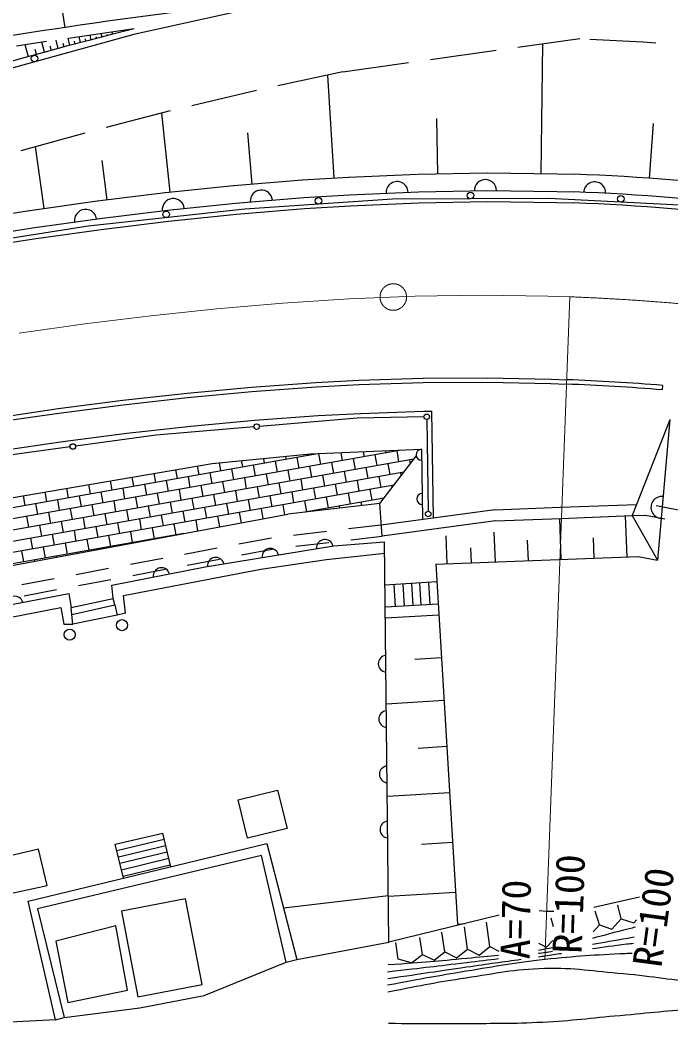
# Model space of a CAD drawing. Units: millimetres, scale not verified. Extents: x 40000 to 679996, y 20000 to 379998.
# Drawn here: x 248324 to 277754, y 294214 to 339914 of the extents above; entities that cross this region are included whole.
import ezdxf
from ezdxf.enums import TextEntityAlignment as Align

# ---------------------------------------------------------------- set-up
doc = ezdxf.new("R2010")
doc.units = ezdxf.units.MM
doc.header["$LTSCALE"] = 999.995
doc.linetypes.add('CHAIN', pattern=[18.5, 12, -1.5, 3.5, -1.5])
for name, color, linetype, lineweight in [('M-BGD', 7, 'Continuous', 25), ('M-BMK', 2, 'CHAIN', 13), ('M-STR-HTXT', 7, 'Continuous', 13)]:
    doc.layers.add(name, color=color, linetype=linetype, lineweight=lineweight)
doc.styles.add('ＭＳ ゴシック', font='')
doc.styles.get('ＭＳ ゴシック').set_extended_font_data('MS Gothic')

msp = doc.modelspace()

# ---------------------------------------------------------------- linework, layer by layer
at = {"layer": 'M-BGD'}
for p, q in [((250354.4, 339570.7), (249914, 342540.7)), ((250574.1, 338769.5), (250488.1, 339099.5)), ((253477.1, 339526.1), (250508.9, 339090.4)), ((251057.9, 338895.6), (250986.3, 339170.6)), ((251541.8, 339021.7), (251484.4, 339241.7)), ((251783.7, 339084.7), (251762.2, 339167.2)), ((252025.6, 339147.8), (251982.6, 339312.8)), ((252267.5, 339210.8), (252253.2, 339265.8)), ((252509.4, 339273.9), (252480.8, 339383.9)), ((252751.4, 339336.9), (252744.2, 339364.4)), ((252993.3, 339400), (252978.9, 339455)), ((249519.5, 338945.2), (248154.5, 338744.9)), ((248703.1, 338264.3), (248552.9, 338803.8)), ((249428.3, 338466.2), (249302.1, 338919.4)), ((249736.6, 338551.2), (249686.1, 338744.6)), ((250046, 338631.9), (249945.2, 339018.7)), ((250310.1, 338700.7), (250267, 338865.7)), ((250816, 338832.5), (250780.2, 338970.1)), ((251299.9, 338958.6), (251271.2, 339068.7)), ((270838.1, 338697.6), (273633.1, 339093.2)), ((271896.4, 332982.3), (271960.8, 338856.5)), ((276492.4, 338927.6), (274087, 339049.2)), ((277082.2, 338882.6), (276492.4, 338927.6)), ((249065.7, 338365.2), (249002.6, 338591.8)), ((266877.5, 338137.2), (269847.9, 338557.5)), ((262917, 337576.7), (265887.4, 337997.1)), ((262916.9, 337576.7), (259984.4, 336944.2)), ((262529.9, 332781.6), (262237.7, 337430.9)), ((259007.3, 336731.7), (256087.4, 336042.9)), ((255115, 335809.9), (252208.9, 335065.2)), ((255104.9, 332140.1), (254737.3, 335709.5)), ((267211.3, 332971.2), (267169.6, 335470.9)), ((276797.6, 332756.4), (276977.4, 335249.9)), ((251241.5, 334811.9), (248350.3, 334011.4)), ((258813.6, 332504.7), (258623.7, 334826.1)), ((249411.2, 331404.8), (249019.5, 334201.7)), ((252255.1, 331795.2), (252037.1, 333576)), ((261101.4, 332691.8), (263170.7, 332822.1)), ((263186.8, 332822.9), (266301.4, 332955.8)), ((266322, 332956.4), (269448.1, 333008.8)), ((269470.3, 333008.9), (272612.9, 332974.4)), ((272612.9, 332974.4), (273394.7, 332951.7)), ((254900.3, 332119), (257977.6, 332436.1)), ((257994.3, 332437.6), (261086.4, 332690.7)), ((251823.2, 331742.4), (254885.1, 332117.3)), ((248763.2, 331314), (251809.4, 331740.6)), ((245720.3, 330839.8), (248750.9, 331312.2)), ((255894.1, 322853.8), (258808, 323124.2)), ((258803.8, 323123.8), (261715.7, 323332.4)), ((261712, 323332.2), (263651.6, 323434.5)), ((263647.5, 323434.3), (266553.4, 323528.5)), ((266548.2, 323528.4), (269448.4, 323547.4)), ((269442.8, 323547.4), (272335.1, 323486.1)), ((272331.4, 323486.2), (273043.4, 323458.2)), ((277376.7, 323196.7), (277393.2, 323396)), ((252982.7, 322527.4), (255897.9, 322854.2)), ((250070.2, 322149.6), (252986.2, 322527.8)), ((267024.7, 317402.9), (266950.6, 322231.3)), ((247156.6, 321725.8), (250073.3, 322150)), ((263572.6, 321919.3), (259145, 321548.4)), ((266589.8, 321978.3), (263572.6, 321919.3)), ((266716.6, 321855.8), (266775.9, 317710)), ((277706.3, 321848), (276001.6, 317510.5)), ((277707.6, 321863.7), (277148.3, 315489.3)), ((258895.9, 321527.6), (254468.3, 321156.7)), ((254468.3, 321156.7), (250829.5, 320652.9)), ((265555.8, 320472.5), (207822.2, 310261.3)), ((250581.8, 320618.7), (246943, 320114.9)), ((261458.8, 320298.7), (266476.9, 320511.6)), ((263840, 320399.7), (263879.5, 320176)), ((264847.9, 320442.5), (264864.2, 320350.2)), ((265356.6, 320437.3), (265443.7, 319944.9)), ((266359.9, 320506.6), (266364.1, 320482.7)), ((266476.9, 320511.6), (266525.7, 317335.9)), ((261779.3, 320312.3), (207722.3, 310751.3)), ((266133.8, 320067), (207922.2, 309771.2)), ((257006.3, 319875.2), (261458.8, 320298.7)), ((257326.5, 319905.7), (257391.8, 319536.3)), ((258325.2, 320000.7), (258376.5, 319710.5)), ((259323.9, 320095.7), (259361.3, 319884.6)), ((259853.6, 319971.7), (259940.7, 319479.4)), ((260322.6, 320190.7), (260346, 320058.8)), ((260838.3, 320145.9), (260925.4, 319653.5)), ((261321.4, 320285.7), (261330.7, 320233)), ((261824.1, 320314.2), (261910.1, 319827.7)), ((262402.5, 319914.8), (262489.6, 319422.4)), ((262832, 320357), (262894.8, 320001.9)), ((263387.2, 320088.9), (263474.3, 319596.6)), ((264371.9, 320263.1), (264459, 319770.8)), ((264589.5, 318066), (266238, 320202)), ((265936, 320032), (265967.9, 319852)), ((265680, 319478.9), (208022.1, 309281.1)), ((239901.4, 316950.6), (257006.3, 319875.2)), ((255350.9, 319592.2), (255422.4, 319188)), ((256336.6, 319760.7), (256407.1, 319362.1)), ((256899.5, 319449.2), (256986.6, 318956.9)), ((257884.2, 319623.4), (257971.3, 319131)), ((258868.9, 319797.6), (258956, 319305.2)), ((260433, 319566.5), (260520.1, 319074.1)), ((261417.8, 319740.6), (261504.8, 319248.3)), ((262981.9, 319509.5), (263069, 319017.1)), ((263966.6, 319683.7), (264053.7, 319191.3)), ((264951.3, 319857.8), (265038.4, 319365.5)), ((265530.8, 319452.6), (265554.8, 319316.8)), ((252393.8, 319086.6), (252468.3, 318665.5)), ((253379.5, 319255.1), (253453, 318839.7)), ((254365.2, 319423.6), (254437.7, 319013.8)), ((254930.1, 319100.9), (255017.1, 318608.5)), ((255914.8, 319275.1), (256001.8, 318782.7)), ((257478.9, 319044), (257566, 318551.6)), ((258463.6, 319218.1), (258550.7, 318725.8)), ((259448.3, 319392.3), (259535.4, 318899.9)), ((261012.5, 319161.2), (261099.6, 318668.8)), ((261997.2, 319335.3), (262084.3, 318843)), ((263561.3, 319104.2), (263648.4, 318611.9)), ((264546.1, 319278.4), (264633.1, 318786)), ((265226.1, 318890.9), (208122, 308791)), ((249436.7, 318580.9), (249514.1, 318143)), ((250422.4, 318749.5), (250498.9, 318317.2)), ((251408.1, 318918), (251483.6, 318491.3)), ((251975.9, 318578.4), (252063, 318086.1)), ((252960.6, 318752.6), (253047.7, 318260.2)), ((253945.3, 318926.7), (254032.4, 318434.4)), ((255509.5, 318695.6), (255596.6, 318203.3)), ((256494.2, 318869.8), (256581.3, 318377.4)), ((258058.4, 318638.7), (258145.4, 318146.3)), ((259043.1, 318812.8), (259130.1, 318320.5)), ((260027.8, 318987), (260114.9, 318494.7)), ((260607.2, 318581.7), (260694.3, 318089.4)), ((261591.9, 318755.9), (261679, 318263.5)), ((262576.6, 318930.1), (262663.7, 318437.7)), ((264140.8, 318699), (264227.9, 318206.6)), ((265125.5, 318873.1), (265141.7, 318781.5)), ((248451, 318412.4), (248529.4, 317968.8)), ((250006.5, 318230.1), (250093.6, 317737.7)), ((250991.2, 318404.2), (251078.3, 317911.9)), ((252555.4, 318173.1), (252642.4, 317680.8)), ((253540.1, 318347.3), (253627.1, 317854.9)), ((254524.8, 318521.5), (254611.9, 318029.1)), ((255104.2, 318116.2), (255191.3, 317623.8)), ((256088.9, 318290.4), (256176, 317798)), ((257073.6, 318464.5), (257160.7, 317972.2)), ((258637.8, 318233.4), (258724.9, 317741.1)), ((259622.5, 318407.6), (259709.6, 317915.2)), ((261186.6, 318176.5), (261273.7, 317684.1)), ((264772.3, 318302.9), (261192.9, 317669.8)), ((262171.4, 318350.6), (262258.4, 317858.3)), ((263156.1, 318524.8), (263243.2, 318032.4)), ((263735.5, 318119.5), (263762, 317969.5)), ((264720.2, 318293.7), (264728.6, 318246.3)), ((249021.8, 318055.9), (249108.9, 317563.6)), ((249601.2, 317650.6), (249688.3, 317158.3)), ((250585.9, 317824.8), (250673, 317332.5)), ((251570.6, 317999), (251657.7, 317506.6)), ((253134.8, 317767.9), (253221.9, 317275.5)), ((254119.5, 317942), (254206.6, 317449.7)), ((255683.7, 317710.9), (255770.7, 317218.6)), ((256668.4, 317885.1), (256755.4, 317392.7)), ((257653.1, 318059.2), (257740.2, 317566.9)), ((258232.5, 317654), (258315.2, 317186.3)), ((259217.2, 317828.1), (259298.3, 317369.9)), ((260201.9, 318002.3), (260281.3, 317553.4)), ((264589.5, 318066), (260425.1, 317580.3)), ((261766.1, 317771.2), (261772.1, 317737.4)), ((262750.8, 317945.4), (262767.1, 317853.4)), ((264696.2, 316586), (264589.5, 318066)), ((269798.3, 317775.5), (264660.2, 317085.3)), ((269798.3, 317775.5), (272758.1, 317887.8)), ((272758.1, 317887.8), (276201.2, 318018.4)), ((278571.2, 317668.2), (277098.1, 317950.8)), ((195293.2, 305419.6), (260425.1, 317580.3)), ((248616.5, 317476.5), (248703.6, 316984.1)), ((250180.7, 317245.4), (250267.7, 316753)), ((251165.4, 317419.5), (251252.5, 316927.2)), ((252150.1, 317593.7), (252237.2, 317101.3)), ((252729.5, 317188.4), (252816.6, 316696.1)), ((253714.2, 317362.6), (253801.3, 316870.2)), ((254698.9, 317536.8), (254786, 317044.4)), ((256263.1, 317305.6), (256349.1, 316819.2)), ((257247.8, 317479.8), (257332.2, 317002.8)), ((269828.6, 317276.3), (264696.2, 316586)), ((269828.6, 317276.3), (272777, 317388.1)), ((272800.8, 315523.7), (272730.1, 317386.4)), ((272777, 317388.1), (276001.6, 317510.5)), ((275781, 315636.8), (275710.4, 317499.4)), ((276001.6, 317510.5), (276617.7, 317533.8)), ((276001.6, 317510.5), (277148.3, 315489.3)), ((276617.7, 317533.8), (277485.3, 317367.4)), ((249195.9, 317071.2), (249283, 316578.8)), ((250760.1, 316840.1), (250847.2, 316347.7)), ((251744.8, 317014.3), (251831.9, 316521.9)), ((253309, 316783.2), (253396, 316290.8)), ((254293.7, 316957.3), (254380.8, 316465)), ((255278.4, 317131.5), (255365.5, 316639.1)), ((262177.5, 316791.6), (260687.9, 316615.4)), ((264660.2, 317085.3), (263170.6, 316909.1)), ((269820.5, 315410.7), (269769, 316769.9)), ((255726, 316702.9), (208221.9, 308300.9)), ((248790.7, 316491.8), (248877.8, 315999.4)), ((249775.4, 316665.9), (249862.5, 316173.6)), ((250354.8, 316260.7), (250441.9, 315768.3)), ((251339.5, 316434.8), (251426.6, 315942.5)), ((252324.2, 316609), (252411.3, 316116.6)), ((253888.4, 316377.9), (253891.5, 316360.4)), ((254873.1, 316552), (254874.5, 316543.9)), ((259695.2, 316495.6), (258220.8, 316219.5)), ((260795.4, 316124.6), (262285.1, 316300.8)), ((262516.4, 316149.1), (264810.1, 316331.4)), ((263278.1, 316418.3), (264696.2, 316586)), ((267645.7, 315328.2), (267597.6, 316596.9)), ((271310.7, 315467.2), (271275.3, 316398.5)), ((274290.9, 315580.3), (274255.6, 316511.6)), ((248385.4, 315912.3), (248472.5, 315420)), ((249370.1, 316086.5), (249457.2, 315594.1)), ((250934.3, 315855.4), (250942.3, 315809.7)), ((251919, 316029.5), (251925.4, 315993.3)), ((252903.7, 316203.7), (252908.4, 316176.8)), ((257237.9, 316035.4), (255763.6, 315759.2)), ((256695.6, 315194.2), (262516.4, 316149.1)), ((258328, 315730.8), (259802.4, 316007)), ((262175.6, 315520.1), (264815.7, 315811.2)), ((268733.1, 315369.4), (268707.3, 316049.1)), ((248964.8, 315507.1), (248976.2, 315442.7)), ((249949.6, 315681.2), (249959.3, 315626.2)), ((254780.7, 315575.1), (253306.3, 315298.9)), ((255870.8, 315270.6), (257345.1, 315546.7)), ((259204.3, 315083.5), (262175.6, 315520.1)), ((267122.7, 315308.3), (276280.7, 315655.7)), ((276280.7, 315655.7), (277148.3, 315489.3)), ((252323.4, 315114.8), (250849.1, 314838.7)), ((252462.5, 314365.9), (256695.6, 315194.2)), ((252999, 313893.9), (259204.3, 315083.5)), ((253413.5, 314810.3), (254887.9, 315086.5)), ((267122.7, 315308.3), (268108.7, 299042.4)), ((249866.2, 314654.6), (248391.8, 314378.4)), ((250956.3, 314350.1), (252430.6, 314626.2)), ((267171.1, 314509.8), (264831.2, 314368)), ((266020.8, 314440.1), (266081.4, 313441.9)), ((266392.1, 314462.6), (266452.6, 313464.4)), ((266794.2, 314487), (266854.8, 313488.8)), ((241985.5, 312351.3), (250529.2, 313984.3)), ((248499, 313889.8), (249973.4, 314165.9)), ((250529.2, 313984.3), (250633.1, 313363)), ((252533.8, 313762.4), (252462.5, 314365.9)), ((265222.2, 314391.7), (265282.7, 313393.5)), ((265630.1, 314416.4), (265690.7, 313418.2)), ((250633.1, 313363), (252533.8, 313762.4)), ((252610.6, 313475), (252533.8, 313762.4)), ((253094.7, 313096.9), (252999, 313893.9)), ((267231.6, 313511.7), (264842, 313366.8)), ((242547.8, 311892.9), (250162.8, 313353.3)), ((250162.8, 313353.3), (250299.5, 312597.6)), ((250658.7, 313034.1), (250633.1, 313363)), ((250658.7, 313034.1), (252610.6, 313475)), ((252610.6, 313475), (252705.3, 313007.5)), ((253094.7, 313096.9), (252705.3, 313007.5)), ((250299.5, 312597.6), (250697.9, 312606.8)), ((250697.9, 312606.8), (250658.7, 313034.1)), ((252705.3, 313007.5), (250697.9, 312606.8)), ((267261.9, 313012.6), (264847.4, 312866.2)), ((267379, 311081), (266171.7, 311007.8)), ((267496.1, 309149.4), (264889.2, 308991.4)), ((267622.5, 307063.9), (266319, 306984.9)), ((258182.3, 304658.3), (259970.2, 305098.6)), ((259970.2, 305098.6), (260396.2, 303369)), ((267748.9, 304978.4), (264934.3, 304807.8)), ((258608.3, 302928.6), (258182.3, 304658.3)), ((252624, 302646.6), (254768.7, 303146.5)), ((255134.1, 301633.6), (254768.7, 303146.5)), ((260396.2, 303369), (258608.3, 302928.6)), ((248688.5, 300077.1), (259483.3, 302683.9)), ((252993.5, 301116.7), (252624, 302646.6)), ((254838.1, 302859.4), (252694.2, 302356.1)), ((254907.4, 302572.3), (252764.3, 302065.6)), ((259483.3, 302683.9), (260838.8, 297430.8)), ((267885.4, 302726.7), (266478.1, 302641.4)), ((249157.4, 302425.1), (246865.2, 301897.8)), ((259246.3, 302146.2), (249111.3, 299732.8)), ((249545.9, 300782.8), (249157.4, 302425.1)), ((254976.7, 302285.2), (252834.5, 301775.1)), ((260348.9, 297318.9), (259246.3, 302146.2)), ((255046.1, 301998.1), (252904.6, 301484.6)), ((255115.4, 301711), (252974.8, 301194.1)), ((247095.3, 300259.4), (249545.9, 300782.8)), ((264982.6, 300322.7), (260239.1, 299754.7)), ((268021.9, 300475), (264982.9, 300290.7)), ((276340.6, 300254.7), (274273.6, 299785.2)), ((249927.1, 294711.8), (248688.5, 300077.1)), ((255809, 300181), (252900.4, 299625.3)), ((256550.3, 296300.5), (255809, 300181)), ((275516.8, 299273.3), (275358.1, 299888.2)), ((249111.3, 299732.8), (250316.7, 294809.4)), ((252900.4, 299625.3), (253641.7, 295744.9)), ((274530.6, 298998.7), (274327.2, 299620.3)), ((252648.9, 298955.3), (249932.9, 298259.3)), ((253184.7, 296046.3), (252648.9, 298955.3)), ((268108.7, 299042.4), (268457, 299063.5)), ((268556.2, 297904.8), (268425.1, 298918)), ((269573, 298023.2), (269411.4, 299132.5)), ((272442.6, 298915.3), (272346.3, 299303.2)), ((274235.6, 298682.3), (274530.6, 298998.7)), ((274530.6, 298998.7), (275091, 298816.4)), ((275091, 298816.4), (275516.8, 299273.3)), ((275516.8, 299273.3), (276077.3, 299090.9)), ((276077.3, 299090.9), (276202, 299224.8)), ((266522.4, 297668), (266407.8, 298435.7)), ((267539.3, 297786.4), (267395.6, 298677.9)), ((249932.9, 298259.3), (250478.9, 295496.2)), ((260838.8, 297430.8), (265005.2, 298222.8)), ((265424.2, 297454.7), (265323.5, 298212.3)), ((269081.6, 297637.8), (269573, 298023.2)), ((269573, 298023.2), (269968.8, 297822.1)), ((271775, 298174.5), (272132.2, 297993)), ((272132.2, 297993), (272421.5, 298303.3)), ((266030.9, 297282.6), (266522.4, 297668)), ((266522.4, 297668), (267047.8, 297401)), ((267047.8, 297401), (267539.3, 297786.4)), ((267539.3, 297786.4), (268064.7, 297519.4)), ((268064.7, 297519.4), (268556.2, 297904.8)), ((268556.2, 297904.8), (269081.6, 297637.8)), ((256644.1, 295809.4), (260348.9, 297318.9)), ((260348.9, 297318.9), (260838.8, 297430.8)), ((266030.9, 297282.6), (265424.2, 297454.7)), ((253641.7, 295744.9), (256550.3, 296300.5)), ((250478.9, 295496.2), (253184.7, 296046.3)), ((253735.5, 295253.8), (256644.1, 295809.4)), ((250316.7, 294809.4), (253735.5, 295253.8)), ((249927.1, 294711.8), (250316.7, 294809.4)), ((249927.1, 294711.8), (246401.5, 294520.2))]:
    msp.add_line(p, q, dxfattribs=at)
for points in [[(304055.2, 337720.2), (293143.8, 340349.6), (284928.1, 341834.7), (273253, 342844.8), (262213.3, 341216.5), (253466.9, 339264), (244547.1, 336816.9), (236568, 334233), (225186, 329957), (202051.9, 320535.7), (199703.5, 320359.3), (196369, 320588.6), (195477.5, 321107.9)], [(356514.7, 306675.8), (347538.8, 310094.8), (329418.9, 317119.2), (317655.8, 321628), (310384.8, 324219.8), (303916.8, 326296.8), (297085.3, 328214.7), (290940, 329653.4), (285011.4, 330696.1), (278745.9, 331519.1), (272218.6, 331852), (265169.5, 331826.6), (258483.3, 331368.1), (251396.5, 330604.3), (243455.7, 329351), (234783.3, 327690.8), (227003.1, 326103.6)], [(242828.2, 329537.1), (245843.5, 330049.3), (248874.2, 330521.7), (251920.4, 330948.4), (254982.3, 331323.2), (258059.6, 331640.3), (261151.6, 331893.4), (263220.9, 332023.6)], [(263220.9, 332023.6), (266335.5, 332156.5), (269461.5, 332208.9), (272596.9, 332174.5), (273371.4, 332152)], [(242912.5, 329044.3), (245921.6, 329555.5), (248945, 330026.8), (251983.1, 330452.3), (255036, 330826.1), (258103.2, 331142.2), (261184.5, 331394.5), (263245.9, 331524.2)], [(263245.9, 331524.2), (266348, 331656.7), (269460.6, 331708.9), (272581.7, 331674.8), (273352.6, 331652.4)], [(244210.5, 321458.6), (247127.8, 321923.7), (250044.5, 322348), (252960.4, 322726.1), (255875.6, 323053), (258789.6, 323323.3), (261701.4, 323531.9), (263641.1, 323634.2)], [(263641.1, 323634.2), (266546.9, 323728.4), (269447.1, 323747.4), (272339.3, 323686.1), (273051.2, 323658.1)], [(263716, 322136.1), (266584.5, 322228.9), (266950.6, 322231.3)], [(244463.5, 319980.1), (247362, 320442.1), (250257.1, 320863.1), (253148.7, 321238), (256036.8, 321561.6), (258920.7, 321829), (261799.8, 322035.2), (263716, 322136.1)], [(269996.1, 299438.4), (265005.2, 298222.8), (264810.1, 316331.4)], [(272466.2, 299601.6), (272144.8, 299615.2), (271799.8, 299639.3)]]:
    msp.add_lwpolyline(points, dxfattribs=at)
for centre, radius in [((248967.3, 338185.1), 150), ((261816.1, 331747), 150), ((268693.5, 331989.3), 150), ((275489.9, 331835.4), 150), ((254923.8, 331135.3), 150), ((266714.8, 321980.7), 125), ((266714.8, 321980.7), 125), ((259020.4, 321538), 125), ((250705.6, 320635.8), 125), ((266777.6, 317585.1), 125), ((252928.8, 312556.8), 250), ((250564.4, 312128.2), 250)]:
    msp.add_circle(centre, radius, dxfattribs=at)
for centre, radius, start, end in [((289137.8, 78039.4), 264407.1, 96.76117, 104.78034), ((303898.4, 138305.8), 207441.3, 104.06738, 113.38144), ((269372, 332207.4), 500, 0.96093, 180.96093), ((269425.4, 227476.9), 105549.5, 82.95174, 87.84104), ((265373.3, 332115.5), 500, 2.4429, 182.4429), ((274308.7, 332103.3), 500, 357.02615, 177.02615), ((255250.3, 331350.8), 500, 5.88258, 185.88258), ((259231.4, 331736.2), 500, 4.67988, 184.67988), ((269425.4, 227476.9), 104749.5, 82.95174, 87.84104), ((251280.8, 330858.8), 500, 7.97262, 187.97262), ((269425.4, 227476.9), 104249.5, 82.95174, 87.84104), ((269425.4, 227476.9), 96249.5, 85.25142, 87.84104), ((269425.4, 227476.9), 96049.5, 85.25142, 87.84104), ((266480.8, 320261.6), 250, 90.8794, 270.8794), ((266511.5, 318261.8), 250, 90.8794, 270.8794), ((277358, 317879), 500, 84.98518, 264.98518), ((262106.6, 316055.6), 375.9, 13.26665, 185.36691), ((259639.6, 315650.9), 375.9, 13.26665, 185.36691), ((257172.6, 315246.2), 375.9, 13.26665, 185.36691), ((254717.3, 314780.7), 375.9, 15.02044, 187.1207), ((248078.5, 313489.6), 375.9, 14.77096, 186.87122), ((264868.5, 313311.6), 375.9, 94.56736, 94.56944), ((264868.5, 313311.6), 375.9, 266.66545, 266.66763), ((264895.5, 310811.8), 375.9, 94.56736, 266.66763), ((264922.4, 308311.9), 375.9, 94.56736, 266.66763), ((264949.4, 305812.1), 375.9, 94.56736, 266.66763), ((264976.3, 303312.3), 375.9, 94.56736, 266.66763)]:
    msp.add_arc(centre, radius, start, end, dxfattribs=at)
for points, knots in [([(274226.1, 298406.7), (274721.7, 298538.4), (275233.1, 298680), (275866.9, 298837.5), (275967.5, 298862.4), (276065, 298886.9), (276159.8, 298910.8)], [0, 0, 0, 0, 1, 1, 1, 2, 2, 2, 2]), ([(274216.4, 298125.1), (274695.6, 298212.3), (275193, 298303.2), (275804.2, 298406), (275905.2, 298422.9), (276003.2, 298439.4), (276098.6, 298455.5)], [0, 0, 0, 0, 1, 1, 1, 2, 2, 2, 2]), ([(271769.8, 297866.6), (271870.3, 297883.4), (271973.7, 297901.3), (272080.7, 297920.5), (272194.4, 297940.9), (272304, 297961.4), (272410.4, 297982)], [0, 0, 0, 0, 1, 1, 1, 2, 2, 2, 2]), ([(274209.7, 297931.2), (274676.9, 298001.3), (275163.6, 298069.6), (275759.7, 298140.9), (275863.3, 298153.3), (275963.6, 298165.3), (276061.1, 298177.1)], [0, 0, 0, 0, 1, 1, 1, 2, 2, 2, 2]), ([(264941.1, 296286.3), (266654.8, 296608.1), (267103.4, 296692.3), (268495, 296919.2), (269885.4, 297145.9), (270662.6, 297292.7), (272062.9, 297447.5), (273481.5, 297604.3), (274281.5, 297646), (275707, 297714.8), (275807.9, 297719.7), (275905.7, 297724.2), (276000.8, 297728.3)], [0, 0, 0, 0, 1, 1, 1, 2, 2, 2, 3, 3, 3, 4, 4, 4, 4]), ([(264964.5, 297207.3), (266685.4, 297329.1), (267140.3, 297361.3), (268531.3, 297500.7), (269078.7, 297555.6), (269532.6, 297594.1), (269965.6, 297635.7)], [0, 0, 0, 0, 1, 1, 1, 2, 2, 2, 2]), ([(271764.6, 297561.9), (271863, 297575.9), (271964.2, 297590.4), (272069, 297605.5), (272334.1, 297643.6), (272577.7, 297679.9), (272807.6, 297715)], [0, 0, 0, 0, 1, 1, 1, 2, 2, 2, 2]), ([(271767.3, 297717.9), (271866.7, 297732.4), (271969.1, 297747.5), (272075.1, 297763.5), (272188.6, 297780.6), (272298.3, 297797.4), (272404.6, 297814)], [0, 0, 0, 0, 1, 1, 1, 2, 2, 2, 2]), ([(264945.6, 296887.1), (266679.3, 297084), (267120.5, 297134.2), (268513, 297305.3), (269067.5, 297373.5), (269525.2, 297426.9), (269963, 297479.7)], [0, 0, 0, 0, 1, 1, 1, 2, 2, 2, 2]), ([(264951.2, 295972.2), (266639.2, 296309), (267100.8, 296401.2), (268489.6, 296610.3), (269873.7, 296818.6), (270647.8, 297004.1), (272047, 297041.2), (273441.6, 297078.1), (274219.9, 296912.7), (275610.4, 296800.4), (277004.6, 296687.8), (277775.8, 296481), (279174.2, 296451.1), (280046.9, 296432.4), (280533.1, 296547.8), (281405.7, 296574.1), (282273, 296600.1), (282767.2, 296691.4), (283627.2, 296575.9), (285771.4, 296287.9), (286911.4, 295780.2), (288968.5, 295110.4), (291039, 294436.3), (292151.5, 293915.2), (294235.3, 293283.4), (299484.4, 291691.9), (302496.5, 291047), (307825, 289745.6), (311340.6, 288886.9), (313839.6, 288288), (316677.8, 287670.2)], [0, 0, 0, 0, 1, 1, 1, 2, 2, 2, 3, 3, 3, 4, 4, 4, 5, 5, 5, 6, 6, 6, 7, 7, 7, 8, 8, 8, 9, 9, 9, 10, 10, 10, 10]), ([(264955.7, 296573), (266685.5, 296832.1), (267121.7, 296897.4), (268511, 297099.1), (269498.5, 297242.4), (270177.8, 297337), (270987.2, 297451.4)], [0, 0, 0, 0, 1, 1, 1, 2, 2, 2, 2]), ([(264990.6, 294554.4), (266676.1, 294539.8), (267111, 294536.1), (268470.1, 294546.7), (269828.5, 294557.3), (270590.9, 294538.1), (271947.6, 294608.7), (273324.8, 294680.5), (274091.5, 294791.2), (275465.3, 294912.8), (276839.3, 295034.5), (277607.3, 295121.8), (278982.4, 295230.1), (279857.2, 295298.9), (280346.6, 295360.8), (281223.8, 295380.8), (282096.6, 295400.6), (282591.2, 295431.9), (283458.3, 295330.5), (284883.3, 295163.8), (285663.5, 294930.5), (287050.4, 294562.9), (288442.3, 294193.9), (288919.2, 294025.5), (290563.5, 293445.3)], [0, 0, 0, 0, 1, 1, 1, 2, 2, 2, 3, 3, 3, 4, 4, 4, 5, 5, 5, 6, 6, 6, 7, 7, 7, 8, 8, 8, 8])]:
    msp.add_open_spline(points, degree=3, knots=knots, dxfattribs=at)
at = {"layer": 'M-BMK'}
for p, q in [((260202.4, 327125.3), (263196.2, 327316.4)), ((263196.2, 327316.4), (266193.8, 327436)), ((266193.8, 327436), (269193.4, 327478.4)), ((269193.4, 327478.4), (272193, 327438.2)), ((272193, 327438.2), (273192.5, 327405.5)), ((254230.5, 326550.9), (257213.5, 326868.2)), ((257213.5, 326868.2), (260202.4, 327125.3)), ((251253.7, 326178.7), (254230.5, 326550.9)), ((248283.5, 325757.5), (251253.7, 326178.7))]:
    msp.add_line(p, q, dxfattribs=at)
msp.add_circle((265200.1, 327396.5), 600, dxfattribs=at)
msp.add_arc((269425.3, 227477), 99999.5, 82.95184, 87.84104, dxfattribs=at)
at = {"layer": 'M-STR-HTXT'}
msp.add_line((273192.5, 327405.5), (272062.3, 297427), dxfattribs=at)

# ---------------------------------------------------------------- texts
at = {"layer": 'M-STR-HTXT', "style": 'ＭＳ ゴシック'}
msp.add_text('R=100', height=1320, rotation=88.026, dxfattribs=at).set_placement((272401.7, 297728.9), align=Align.TOP_LEFT)
for s, rotation, p in [('R=100', 82.339, (277716.9, 296984.5)), ('A=70', 89.031, (271762.6, 297438.3))]:
    msp.add_text(s, height=1320, rotation=rotation, dxfattribs=at).set_placement(p, align=Align.BOTTOM_LEFT)

doc.saveas('drawing.dxf')
